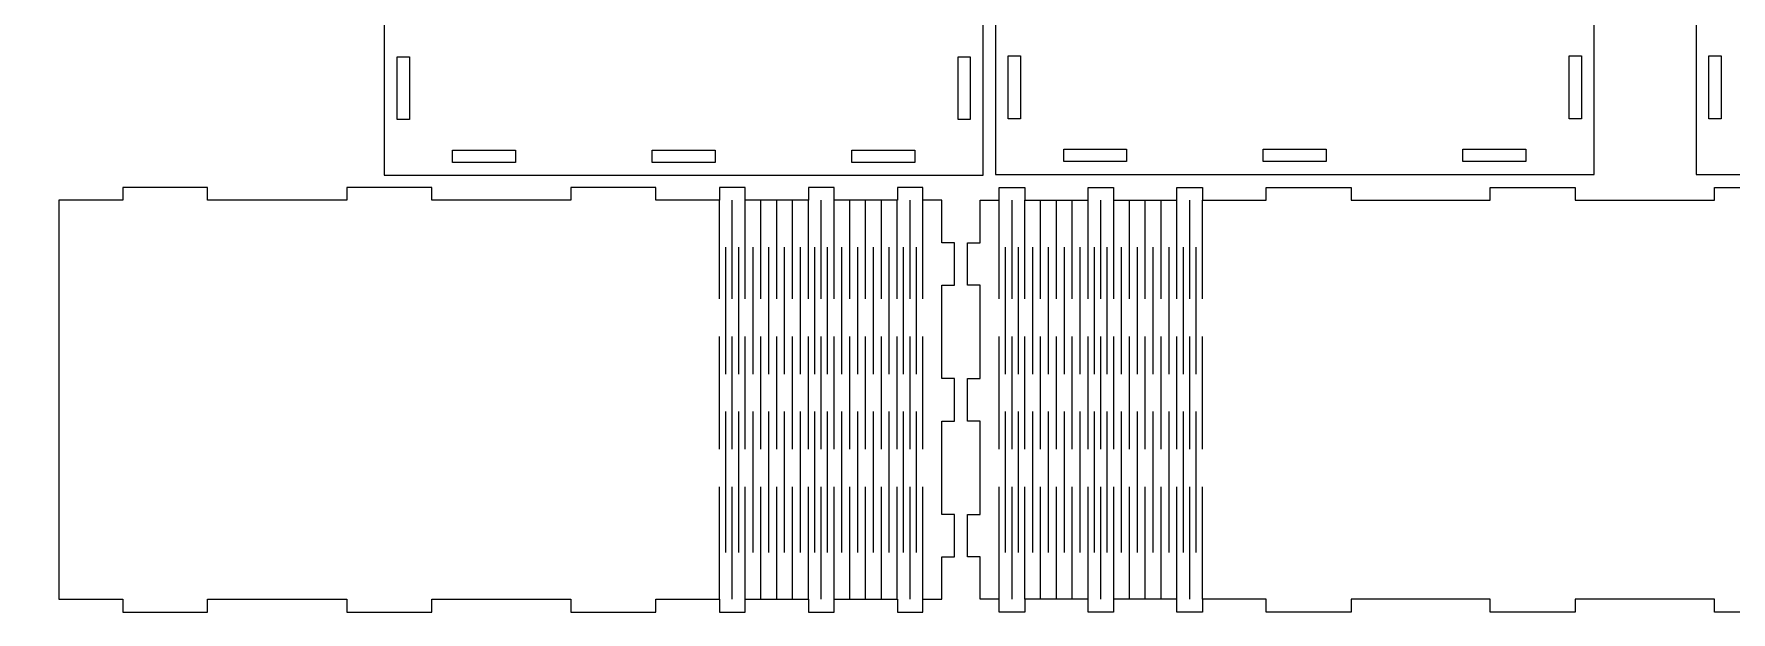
# Model space of a CAD drawing. Header units: millimetres. Extents: x -387 to 387, y -582 to 582.
# Drawn here: x -387.1 to 12.5, y -582 to -445.8 of the extents above; entities that cross this region are included whole.
import ezdxf

# ---------------------------------------------------------------- set-up
doc = ezdxf.new("R2010")
doc.units = ezdxf.units.MM
doc.header["$MEASUREMENT"] = 0
doc.layers.add('Camada 1', color=7, linetype='Continuous')

msp = doc.modelspace()

# ---------------------------------------------------------------- linework, layer by layer
at = {"layer": 'Camada 1', "color": 250, "lineweight": 20}
for points, knots in [([(-203.5942, -376.8526), (-203.5942, -376.8526), (-203.5942, -423.0734), (-203.5942, -423.0734), (-203.5942, -423.0734), (-203.5942, -427.0515), (-202.0137, -430.867), (-199.2008, -433.68), (-199.2008, -433.68), (-196.3879, -436.4929), (-192.5724, -438.0734), (-188.5943, -438.0734), (-188.5943, -438.0734), (-188.5943, -438.0734), (-163.5943, -438.0734), (-163.5943, -438.0734), (-163.5943, -438.0734), (-163.5943, -438.0734), (-163.5943, -479.0733), (-163.5943, -479.0733), (-163.5943, -479.0733), (-163.5943, -479.0733), (-304.5941, -479.0733), (-304.5941, -479.0733), (-304.5941, -479.0733), (-304.5941, -479.0733), (-304.5941, -438.0734), (-304.5941, -438.0734), (-304.5941, -438.0734), (-304.5941, -438.0734), (-279.5941, -438.0734), (-279.5941, -438.0734), (-279.5941, -438.0734), (-271.309, -438.0734), (-264.5942, -431.3586), (-264.5942, -423.0735), (-264.5942, -423.0735), (-264.5942, -423.0735), (-264.5942, -376.8526), (-264.5942, -376.8526), (-264.5942, -376.8526), (-264.5942, -376.8526), (-339.9195, -241.6343), (-339.9195, -241.6343), (-339.9195, -241.6343), (-347.334, -228.3245), (-361.3748, -220.0737), (-376.6105, -220.0737), (-376.6105, -220.0737), (-376.6105, -220.0737), (-387.094, -220.0737), (-387.094, -220.0737), (-387.094, -220.0737), (-387.094, -220.0737), (-387.094, -179.0737), (-387.094, -179.0737), (-387.094, -179.0737), (-387.094, -179.0737), (-246.0942, -179.0737), (-246.0942, -179.0737), (-246.0942, -179.0737), (-246.0942, -179.0737), (-246.0942, -220.0737), (-246.0942, -220.0737), (-246.0942, -220.0737), (-246.0942, -220.0737), (-256.5777, -220.0737), (-256.5777, -220.0737), (-256.5777, -220.0737), (-261.8956, -220.0737), (-266.8159, -222.8891), (-269.5101, -227.4741), (-269.5101, -227.4741), (-272.2038, -232.0581), (-272.269, -237.7286), (-269.6816, -242.3734), (-269.6816, -242.3734), (-269.6816, -242.3734), (-234.0942, -306.2572), (-234.0942, -306.2572), (-234.0942, -306.2572), (-234.0942, -306.2572), (-198.5067, -242.3733), (-198.5067, -242.3733), (-198.5067, -242.3733), (-195.9193, -237.7287), (-195.9846, -232.0581), (-198.6782, -227.4742), (-198.6782, -227.4742), (-201.3724, -222.8892), (-206.2927, -220.0737), (-211.6106, -220.0737), (-211.6106, -220.0737), (-211.6106, -220.0737), (-222.0942, -220.0737), (-222.0942, -220.0737), (-222.0942, -220.0737), (-222.0942, -220.0737), (-222.0942, -179.0737), (-222.0942, -179.0737), (-222.0942, -179.0737), (-222.0942, -179.0737), (-81.0944, -179.0737), (-81.0944, -179.0737), (-81.0944, -179.0737), (-81.0944, -179.0737), (-81.0944, -220.0737), (-81.0944, -220.0737), (-81.0944, -220.0737), (-81.0944, -220.0737), (-91.5779, -220.0737), (-91.5779, -220.0737), (-91.5779, -220.0737), (-106.8136, -220.0737), (-120.8544, -228.3245), (-128.2689, -241.6343), (-128.2689, -241.6343), (-128.2689, -241.6343), (-203.5942, -376.8526), (-203.5942, -376.8526)], [0, 0, 0, 0, 0.03225806, 0.03225806, 0.03225806, 0.03225806, 0.06451613, 0.06451613, 0.06451613, 0.06451613, 0.09677419, 0.09677419, 0.09677419, 0.09677419, 0.12903226, 0.12903226, 0.12903226, 0.12903226, 0.16129032, 0.16129032, 0.16129032, 0.16129032, 0.19354839, 0.19354839, 0.19354839, 0.19354839, 0.22580645, 0.22580645, 0.22580645, 0.22580645, 0.25806452, 0.25806452, 0.25806452, 0.25806452, 0.29032258, 0.29032258, 0.29032258, 0.29032258, 0.32258065, 0.32258065, 0.32258065, 0.32258065, 0.35483871, 0.35483871, 0.35483871, 0.35483871, 0.38709677, 0.38709677, 0.38709677, 0.38709677, 0.41935484, 0.41935484, 0.41935484, 0.41935484, 0.4516129, 0.4516129, 0.4516129, 0.4516129, 0.48387097, 0.48387097, 0.48387097, 0.48387097, 0.51612903, 0.51612903, 0.51612903, 0.51612903, 0.5483871, 0.5483871, 0.5483871, 0.5483871, 0.58064516, 0.58064516, 0.58064516, 0.58064516, 0.61290323, 0.61290323, 0.61290323, 0.61290323, 0.64516129, 0.64516129, 0.64516129, 0.64516129, 0.67741935, 0.67741935, 0.67741935, 0.67741935, 0.70967742, 0.70967742, 0.70967742, 0.70967742, 0.74193548, 0.74193548, 0.74193548, 0.74193548, 0.77419355, 0.77419355, 0.77419355, 0.77419355, 0.80645161, 0.80645161, 0.80645161, 0.80645161, 0.83870968, 0.83870968, 0.83870968, 0.83870968, 0.87096774, 0.87096774, 0.87096774, 0.87096774, 0.90322581, 0.90322581, 0.90322581, 0.90322581, 0.93548387, 0.93548387, 0.93548387, 0.93548387, 1, 1, 1, 1]), ([(-38.1945, -281.0944), (-38.1945, -281.0944), (-38.1945, -234.8736), (-38.1945, -234.8736), (-38.1945, -234.8736), (-38.1945, -230.8955), (-39.775, -227.08), (-42.5879, -224.267), (-42.5879, -224.267), (-45.4008, -221.4541), (-49.2163, -219.8736), (-53.1944, -219.8736), (-53.1944, -219.8736), (-53.1944, -219.8736), (-78.1944, -219.8736), (-78.1944, -219.8736), (-78.1944, -219.8736), (-78.1944, -219.8736), (-78.1944, -178.8737), (-78.1944, -178.8737), (-78.1944, -178.8737), (-78.1944, -178.8737), (62.8054, -178.8737), (62.8054, -178.8737), (62.8054, -178.8737), (62.8054, -178.8737), (62.8054, -219.8736), (62.8054, -219.8736), (62.8054, -219.8736), (62.8054, -219.8736), (37.8054, -219.8736), (37.8054, -219.8736), (37.8054, -219.8736), (29.5203, -219.8736), (22.8055, -226.5884), (22.8055, -234.8735), (22.8055, -234.8735), (22.8055, -234.8735), (22.8055, -281.0944), (22.8055, -281.0944), (22.8055, -281.0944), (22.8055, -281.0944), (98.1308, -416.3127), (98.1308, -416.3127), (98.1308, -416.3127), (105.5453, -429.6225), (119.5861, -437.8733), (134.8218, -437.8733), (134.8218, -437.8733), (134.8218, -437.8733), (145.3053, -437.8733), (145.3053, -437.8733), (145.3053, -437.8733), (145.3053, -437.8733), (145.3053, -478.8733), (145.3053, -478.8733), (145.3053, -478.8733), (145.3053, -478.8733), (4.3055, -478.8733), (4.3055, -478.8733), (4.3055, -478.8733), (4.3055, -478.8733), (4.3055, -437.8733), (4.3055, -437.8733), (4.3055, -437.8733), (4.3055, -437.8733), (14.789, -437.8733), (14.789, -437.8733), (14.789, -437.8733), (20.1069, -437.8733), (25.0272, -435.0579), (27.7214, -430.4729), (27.7214, -430.4729), (30.4151, -425.8889), (30.4803, -420.2184), (27.8929, -415.5736), (27.8929, -415.5736), (27.8929, -415.5736), (-7.6945, -351.6898), (-7.6945, -351.6898), (-7.6945, -351.6898), (-7.6945, -351.6898), (-43.282, -415.5737), (-43.282, -415.5737), (-43.282, -415.5737), (-45.8694, -420.2183), (-45.8041, -425.8889), (-43.1105, -430.4728), (-43.1105, -430.4728), (-40.4163, -435.0578), (-35.496, -437.8733), (-30.1781, -437.8733), (-30.1781, -437.8733), (-30.1781, -437.8733), (-19.6945, -437.8733), (-19.6945, -437.8733), (-19.6945, -437.8733), (-19.6945, -437.8733), (-19.6945, -478.8733), (-19.6945, -478.8733), (-19.6945, -478.8733), (-19.6945, -478.8733), (-160.6943, -478.8733), (-160.6943, -478.8733), (-160.6943, -478.8733), (-160.6943, -478.8733), (-160.6943, -437.8733), (-160.6943, -437.8733), (-160.6943, -437.8733), (-160.6943, -437.8733), (-150.2108, -437.8733), (-150.2108, -437.8733), (-150.2108, -437.8733), (-134.9751, -437.8733), (-120.9343, -429.6225), (-113.5198, -416.3127), (-113.5198, -416.3127), (-113.5198, -416.3127), (-38.1945, -281.0944), (-38.1945, -281.0944)], [0, 0, 0, 0, 0.03225806, 0.03225806, 0.03225806, 0.03225806, 0.06451613, 0.06451613, 0.06451613, 0.06451613, 0.09677419, 0.09677419, 0.09677419, 0.09677419, 0.12903226, 0.12903226, 0.12903226, 0.12903226, 0.16129032, 0.16129032, 0.16129032, 0.16129032, 0.19354839, 0.19354839, 0.19354839, 0.19354839, 0.22580645, 0.22580645, 0.22580645, 0.22580645, 0.25806452, 0.25806452, 0.25806452, 0.25806452, 0.29032258, 0.29032258, 0.29032258, 0.29032258, 0.32258065, 0.32258065, 0.32258065, 0.32258065, 0.35483871, 0.35483871, 0.35483871, 0.35483871, 0.38709677, 0.38709677, 0.38709677, 0.38709677, 0.41935484, 0.41935484, 0.41935484, 0.41935484, 0.4516129, 0.4516129, 0.4516129, 0.4516129, 0.48387097, 0.48387097, 0.48387097, 0.48387097, 0.51612903, 0.51612903, 0.51612903, 0.51612903, 0.5483871, 0.5483871, 0.5483871, 0.5483871, 0.58064516, 0.58064516, 0.58064516, 0.58064516, 0.61290323, 0.61290323, 0.61290323, 0.61290323, 0.64516129, 0.64516129, 0.64516129, 0.64516129, 0.67741935, 0.67741935, 0.67741935, 0.67741935, 0.70967742, 0.70967742, 0.70967742, 0.70967742, 0.74193548, 0.74193548, 0.74193548, 0.74193548, 0.77419355, 0.77419355, 0.77419355, 0.77419355, 0.80645161, 0.80645161, 0.80645161, 0.80645161, 0.83870968, 0.83870968, 0.83870968, 0.83870968, 0.87096774, 0.87096774, 0.87096774, 0.87096774, 0.90322581, 0.90322581, 0.90322581, 0.90322581, 0.93548387, 0.93548387, 0.93548387, 0.93548387, 1, 1, 1, 1]), ([(-301.5941, -465.9733), (-301.5941, -465.9733), (-298.6941, -465.9733), (-298.6941, -465.9733), (-298.6941, -465.9733), (-298.6941, -465.9733), (-298.6941, -451.1733), (-298.6941, -451.1733), (-298.6941, -451.1733), (-298.6941, -451.1733), (-301.5941, -451.1733), (-301.5941, -451.1733), (-301.5941, -451.1733), (-301.5941, -451.1733), (-301.5941, -465.9733), (-301.5941, -465.9733)], [0, 0, 0, 0, 0.2, 0.2, 0.2, 0.2, 0.4, 0.4, 0.4, 0.4, 0.6, 0.6, 0.6, 0.6, 1, 1, 1, 1]), ([(-166.5943, -451.1733), (-166.5943, -451.1733), (-169.4943, -451.1733), (-169.4943, -451.1733), (-169.4943, -451.1733), (-169.4943, -451.1733), (-169.4943, -465.9733), (-169.4943, -465.9733), (-169.4943, -465.9733), (-169.4943, -465.9733), (-166.5943, -465.9733), (-166.5943, -465.9733), (-166.5943, -465.9733), (-166.5943, -465.9733), (-166.5943, -451.1733), (-166.5943, -451.1733)], [0, 0, 0, 0, 0.2, 0.2, 0.2, 0.2, 0.4, 0.4, 0.4, 0.4, 0.6, 0.6, 0.6, 0.6, 1, 1, 1, 1]), ([(-157.6943, -465.7733), (-157.6943, -465.7733), (-154.7943, -465.7733), (-154.7943, -465.7733), (-154.7943, -465.7733), (-154.7943, -465.7733), (-154.7943, -450.9733), (-154.7943, -450.9733), (-154.7943, -450.9733), (-154.7943, -450.9733), (-157.6943, -450.9733), (-157.6943, -450.9733), (-157.6943, -450.9733), (-157.6943, -450.9733), (-157.6943, -465.7733), (-157.6943, -465.7733)], [0, 0, 0, 0, 0.2, 0.2, 0.2, 0.2, 0.4, 0.4, 0.4, 0.4, 0.6, 0.6, 0.6, 0.6, 1, 1, 1, 1]), ([(-22.6945, -450.9733), (-22.6945, -450.9733), (-25.5945, -450.9733), (-25.5945, -450.9733), (-25.5945, -450.9733), (-25.5945, -450.9733), (-25.5945, -465.7733), (-25.5945, -465.7733), (-25.5945, -465.7733), (-25.5945, -465.7733), (-22.6945, -465.7733), (-22.6945, -465.7733), (-22.6945, -465.7733), (-22.6945, -465.7733), (-22.6945, -450.9733), (-22.6945, -450.9733)], [0, 0, 0, 0, 0.2, 0.2, 0.2, 0.2, 0.4, 0.4, 0.4, 0.4, 0.6, 0.6, 0.6, 0.6, 1, 1, 1, 1]), ([(7.3055, -465.7733), (7.3055, -465.7733), (10.2055, -465.7733), (10.2055, -465.7733), (10.2055, -465.7733), (10.2055, -465.7733), (10.2055, -450.9733), (10.2055, -450.9733), (10.2055, -450.9733), (10.2055, -450.9733), (7.3055, -450.9733), (7.3055, -450.9733), (7.3055, -450.9733), (7.3055, -450.9733), (7.3055, -465.7733), (7.3055, -465.7733)], [0, 0, 0, 0, 0.2, 0.2, 0.2, 0.2, 0.4, 0.4, 0.4, 0.4, 0.6, 0.6, 0.6, 0.6, 1, 1, 1, 1]), ([(-273.6941, -476.0733), (-273.6941, -476.0733), (-273.6941, -473.1733), (-273.6941, -473.1733), (-273.6941, -473.1733), (-273.6941, -473.1733), (-288.4941, -473.1733), (-288.4941, -473.1733), (-288.4941, -473.1733), (-288.4941, -473.1733), (-288.4941, -476.0733), (-288.4941, -476.0733), (-288.4941, -476.0733), (-288.4941, -476.0733), (-273.6941, -476.0733), (-273.6941, -476.0733)], [0, 0, 0, 0, 0.2, 0.2, 0.2, 0.2, 0.4, 0.4, 0.4, 0.4, 0.6, 0.6, 0.6, 0.6, 1, 1, 1, 1]), ([(-226.6942, -476.0733), (-226.6942, -476.0733), (-226.6942, -473.1733), (-226.6942, -473.1733), (-226.6942, -473.1733), (-226.6942, -473.1733), (-241.4942, -473.1733), (-241.4942, -473.1733), (-241.4942, -473.1733), (-241.4942, -473.1733), (-241.4942, -476.0733), (-241.4942, -476.0733), (-241.4942, -476.0733), (-241.4942, -476.0733), (-226.6942, -476.0733), (-226.6942, -476.0733)], [0, 0, 0, 0, 0.2, 0.2, 0.2, 0.2, 0.4, 0.4, 0.4, 0.4, 0.6, 0.6, 0.6, 0.6, 1, 1, 1, 1]), ([(-179.6943, -476.0733), (-179.6943, -476.0733), (-179.6943, -473.1733), (-179.6943, -473.1733), (-179.6943, -473.1733), (-179.6943, -473.1733), (-194.4942, -473.1733), (-194.4942, -473.1733), (-194.4942, -473.1733), (-194.4942, -473.1733), (-194.4942, -476.0733), (-194.4942, -476.0733), (-194.4942, -476.0733), (-194.4942, -476.0733), (-179.6943, -476.0733), (-179.6943, -476.0733)], [0, 0, 0, 0, 0.2, 0.2, 0.2, 0.2, 0.4, 0.4, 0.4, 0.4, 0.6, 0.6, 0.6, 0.6, 1, 1, 1, 1]), ([(-129.7943, -475.8733), (-129.7943, -475.8733), (-129.7943, -472.9733), (-129.7943, -472.9733), (-129.7943, -472.9733), (-129.7943, -472.9733), (-144.5943, -472.9733), (-144.5943, -472.9733), (-144.5943, -472.9733), (-144.5943, -472.9733), (-144.5943, -475.8733), (-144.5943, -475.8733), (-144.5943, -475.8733), (-144.5943, -475.8733), (-129.7943, -475.8733), (-129.7943, -475.8733)], [0, 0, 0, 0, 0.2, 0.2, 0.2, 0.2, 0.4, 0.4, 0.4, 0.4, 0.6, 0.6, 0.6, 0.6, 1, 1, 1, 1]), ([(-82.7944, -475.8733), (-82.7944, -475.8733), (-82.7944, -472.9733), (-82.7944, -472.9733), (-82.7944, -472.9733), (-82.7944, -472.9733), (-97.5944, -472.9733), (-97.5944, -472.9733), (-97.5944, -472.9733), (-97.5944, -472.9733), (-97.5944, -475.8733), (-97.5944, -475.8733), (-97.5944, -475.8733), (-97.5944, -475.8733), (-82.7944, -475.8733), (-82.7944, -475.8733)], [0, 0, 0, 0, 0.2, 0.2, 0.2, 0.2, 0.4, 0.4, 0.4, 0.4, 0.6, 0.6, 0.6, 0.6, 1, 1, 1, 1]), ([(-35.7945, -475.8733), (-35.7945, -475.8733), (-35.7945, -472.9733), (-35.7945, -472.9733), (-35.7945, -472.9733), (-35.7945, -472.9733), (-50.5944, -472.9733), (-50.5944, -472.9733), (-50.5944, -472.9733), (-50.5944, -472.9733), (-50.5944, -475.8733), (-50.5944, -475.8733), (-50.5944, -475.8733), (-50.5944, -475.8733), (-35.7945, -475.8733), (-35.7945, -475.8733)], [0, 0, 0, 0, 0.2, 0.2, 0.2, 0.2, 0.4, 0.4, 0.4, 0.4, 0.6, 0.6, 0.6, 0.6, 1, 1, 1, 1]), ([(-260.6316, -481.9733), (-260.6316, -481.9733), (-240.6317, -481.9733), (-240.6317, -481.9733), (-240.6317, -481.9733), (-240.6317, -481.9733), (-240.6317, -484.9733), (-240.6317, -484.9733), (-240.6317, -484.9733), (-240.6317, -484.9733), (-225.6318, -484.9733), (-225.6318, -484.9733), (-225.6318, -484.9733), (-225.6318, -484.9733), (-225.6318, -481.9733), (-225.6318, -481.9733), (-225.6318, -481.9733), (-225.6318, -481.9733), (-219.6207, -481.9733), (-219.6207, -481.9733), (-219.6207, -481.9733), (-219.6207, -481.9733), (-219.6207, -484.9733), (-219.6207, -484.9733), (-219.6207, -484.9733), (-219.6207, -484.9733), (-204.7036, -484.9733), (-204.7036, -484.9733), (-204.7036, -484.9733), (-204.7036, -484.9733), (-204.7036, -481.9733), (-204.7036, -481.9733), (-204.7036, -481.9733), (-204.7036, -481.9733), (-198.6925, -481.9733), (-198.6925, -481.9733), (-198.6925, -481.9733), (-198.6925, -481.9733), (-198.6925, -484.9733), (-198.6925, -484.9733), (-198.6925, -484.9733), (-198.6925, -484.9733), (-183.7753, -484.9733), (-183.7753, -484.9733), (-183.7753, -484.9733), (-183.7753, -484.9733), (-183.7753, -481.9733), (-183.7753, -481.9733), (-183.7753, -481.9733), (-183.7753, -481.9733), (-177.7643, -481.9733), (-177.7643, -481.9733), (-177.7643, -481.9733), (-177.7643, -481.9733), (-177.7643, -484.9733), (-177.7643, -484.9733), (-177.7643, -484.9733), (-177.7643, -484.9733), (-173.2808, -484.9733), (-173.2808, -484.9733), (-173.2808, -484.9733), (-173.2808, -484.9733), (-173.2808, -494.9732), (-173.2808, -494.9732), (-173.2808, -494.9732), (-173.2808, -494.9732), (-170.2808, -494.9732), (-170.2808, -494.9732), (-170.2808, -494.9732), (-170.2808, -494.9732), (-170.2808, -504.9732), (-170.2808, -504.9732), (-170.2808, -504.9732), (-170.2808, -504.9732), (-173.2808, -504.9732), (-173.2808, -504.9732), (-173.2808, -504.9732), (-173.2808, -504.9732), (-173.2808, -526.9731), (-173.2808, -526.9731), (-173.2808, -526.9731), (-173.2808, -526.9731), (-170.2808, -526.9731), (-170.2808, -526.9731), (-170.2808, -526.9731), (-170.2808, -526.9731), (-170.2808, -536.9731), (-170.2808, -536.9731), (-170.2808, -536.9731), (-170.2808, -536.9731), (-173.2808, -536.9731), (-173.2808, -536.9731), (-173.2808, -536.9731), (-173.2808, -536.9731), (-173.2808, -558.973), (-173.2808, -558.973), (-173.2808, -558.973), (-173.2808, -558.973), (-170.2808, -558.973), (-170.2808, -558.973), (-170.2808, -558.973), (-170.2808, -558.973), (-170.2808, -568.973), (-170.2808, -568.973), (-170.2808, -568.973), (-170.2808, -568.973), (-173.2808, -568.973), (-173.2808, -568.973), (-173.2808, -568.973), (-173.2808, -568.973), (-173.2808, -578.9729), (-173.2808, -578.9729), (-173.2808, -578.9729), (-173.2808, -578.9729), (-177.7643, -578.9729), (-177.7643, -578.9729), (-177.7643, -578.9729), (-177.7643, -578.9729), (-177.7643, -581.9729), (-177.7643, -581.9729), (-177.7643, -581.9729), (-177.7643, -581.9729), (-183.7753, -581.9729), (-183.7753, -581.9729), (-183.7753, -581.9729), (-183.7753, -581.9729), (-183.7753, -578.9729), (-183.7753, -578.9729), (-183.7753, -578.9729), (-183.7753, -578.9729), (-198.6925, -578.9729), (-198.6925, -578.9729), (-198.6925, -578.9729), (-198.6925, -578.9729), (-198.6925, -581.9729), (-198.6925, -581.9729), (-198.6925, -581.9729), (-198.6925, -581.9729), (-204.7036, -581.9729), (-204.7036, -581.9729), (-204.7036, -581.9729), (-204.7036, -581.9729), (-204.7036, -578.9729), (-204.7036, -578.9729), (-204.7036, -578.9729), (-204.7036, -578.9729), (-219.6207, -578.9729), (-219.6207, -578.9729), (-219.6207, -578.9729), (-219.6207, -578.9729), (-219.6207, -581.9729), (-219.6207, -581.9729), (-219.6207, -581.9729), (-219.6207, -581.9729), (-225.6318, -581.9729), (-225.6318, -581.9729), (-225.6318, -581.9729), (-225.6318, -581.9729), (-225.6318, -578.9729), (-225.6318, -578.9729), (-225.6318, -578.9729), (-225.6318, -578.9729), (-240.6317, -578.9729), (-240.6317, -578.9729), (-240.6317, -578.9729), (-240.6317, -578.9729), (-240.6317, -581.9729), (-240.6317, -581.9729), (-240.6317, -581.9729), (-240.6317, -581.9729), (-260.6316, -581.9729), (-260.6316, -581.9729), (-260.6316, -581.9729), (-260.6316, -581.9729), (-260.6316, -578.9729), (-260.6316, -578.9729), (-260.6316, -578.9729), (-260.6316, -578.9729), (-293.4129, -578.9729), (-293.4129, -578.9729), (-293.4129, -578.9729), (-293.4129, -578.9729), (-293.4129, -581.9729), (-293.4129, -581.9729), (-293.4129, -581.9729), (-293.4129, -581.9729), (-313.4128, -581.9729), (-313.4128, -581.9729), (-313.4128, -581.9729), (-313.4128, -581.9729), (-313.4128, -578.9729), (-313.4128, -578.9729), (-313.4128, -578.9729), (-313.4128, -578.9729), (-346.1941, -578.9729), (-346.1941, -578.9729), (-346.1941, -578.9729), (-346.1941, -578.9729), (-346.1941, -581.9729), (-346.1941, -581.9729), (-346.1941, -581.9729), (-346.1941, -581.9729), (-366.194, -581.9729), (-366.194, -581.9729), (-366.194, -581.9729), (-366.194, -581.9729), (-366.194, -578.9729), (-366.194, -578.9729), (-366.194, -578.9729), (-366.194, -578.9729), (-381.194, -578.9729), (-381.194, -578.9729), (-381.194, -578.9729), (-381.194, -578.9729), (-381.194, -484.9733), (-381.194, -484.9733), (-381.194, -484.9733), (-381.194, -484.9733), (-366.194, -484.9733), (-366.194, -484.9733), (-366.194, -484.9733), (-366.194, -484.9733), (-366.194, -481.9733), (-366.194, -481.9733), (-366.194, -481.9733), (-366.194, -481.9733), (-346.1941, -481.9733), (-346.1941, -481.9733), (-346.1941, -481.9733), (-346.1941, -481.9733), (-346.1941, -484.9733), (-346.1941, -484.9733), (-346.1941, -484.9733), (-346.1941, -484.9733), (-313.4128, -484.9733), (-313.4128, -484.9733), (-313.4128, -484.9733), (-313.4128, -484.9733), (-313.4128, -481.9733), (-313.4128, -481.9733), (-313.4128, -481.9733), (-313.4128, -481.9733), (-293.4129, -481.9733), (-293.4129, -481.9733), (-293.4129, -481.9733), (-293.4129, -481.9733), (-293.4129, -484.9733), (-293.4129, -484.9733), (-293.4129, -484.9733), (-293.4129, -484.9733), (-260.6316, -484.9733), (-260.6316, -484.9733), (-260.6316, -484.9733), (-260.6316, -484.9733), (-260.6316, -481.9733), (-260.6316, -481.9733)], [0, 0, 0, 0, 0.01538462, 0.01538462, 0.01538462, 0.01538462, 0.03076923, 0.03076923, 0.03076923, 0.03076923, 0.04615385, 0.04615385, 0.04615385, 0.04615385, 0.06153846, 0.06153846, 0.06153846, 0.06153846, 0.07692308, 0.07692308, 0.07692308, 0.07692308, 0.09230769, 0.09230769, 0.09230769, 0.09230769, 0.10769231, 0.10769231, 0.10769231, 0.10769231, 0.12307692, 0.12307692, 0.12307692, 0.12307692, 0.13846154, 0.13846154, 0.13846154, 0.13846154, 0.15384615, 0.15384615, 0.15384615, 0.15384615, 0.16923077, 0.16923077, 0.16923077, 0.16923077, 0.18461538, 0.18461538, 0.18461538, 0.18461538, 0.2, 0.2, 0.2, 0.2, 0.21538462, 0.21538462, 0.21538462, 0.21538462, 0.23076923, 0.23076923, 0.23076923, 0.23076923, 0.24615385, 0.24615385, 0.24615385, 0.24615385, 0.26153846, 0.26153846, 0.26153846, 0.26153846, 0.27692308, 0.27692308, 0.27692308, 0.27692308, 0.29230769, 0.29230769, 0.29230769, 0.29230769, 0.30769231, 0.30769231, 0.30769231, 0.30769231, 0.32307692, 0.32307692, 0.32307692, 0.32307692, 0.33846154, 0.33846154, 0.33846154, 0.33846154, 0.35384615, 0.35384615, 0.35384615, 0.35384615, 0.36923077, 0.36923077, 0.36923077, 0.36923077, 0.38461538, 0.38461538, 0.38461538, 0.38461538, 0.4, 0.4, 0.4, 0.4, 0.41538462, 0.41538462, 0.41538462, 0.41538462, 0.43076923, 0.43076923, 0.43076923, 0.43076923, 0.44615385, 0.44615385, 0.44615385, 0.44615385, 0.46153846, 0.46153846, 0.46153846, 0.46153846, 0.47692308, 0.47692308, 0.47692308, 0.47692308, 0.49230769, 0.49230769, 0.49230769, 0.49230769, 0.50769231, 0.50769231, 0.50769231, 0.50769231, 0.52307692, 0.52307692, 0.52307692, 0.52307692, 0.53846154, 0.53846154, 0.53846154, 0.53846154, 0.55384615, 0.55384615, 0.55384615, 0.55384615, 0.56923077, 0.56923077, 0.56923077, 0.56923077, 0.58461538, 0.58461538, 0.58461538, 0.58461538, 0.6, 0.6, 0.6, 0.6, 0.61538462, 0.61538462, 0.61538462, 0.61538462, 0.63076923, 0.63076923, 0.63076923, 0.63076923, 0.64615385, 0.64615385, 0.64615385, 0.64615385, 0.66153846, 0.66153846, 0.66153846, 0.66153846, 0.67692308, 0.67692308, 0.67692308, 0.67692308, 0.69230769, 0.69230769, 0.69230769, 0.69230769, 0.70769231, 0.70769231, 0.70769231, 0.70769231, 0.72307692, 0.72307692, 0.72307692, 0.72307692, 0.73846154, 0.73846154, 0.73846154, 0.73846154, 0.75384615, 0.75384615, 0.75384615, 0.75384615, 0.76923077, 0.76923077, 0.76923077, 0.76923077, 0.78461538, 0.78461538, 0.78461538, 0.78461538, 0.8, 0.8, 0.8, 0.8, 0.81538462, 0.81538462, 0.81538462, 0.81538462, 0.83076923, 0.83076923, 0.83076923, 0.83076923, 0.84615385, 0.84615385, 0.84615385, 0.84615385, 0.86153846, 0.86153846, 0.86153846, 0.86153846, 0.87692308, 0.87692308, 0.87692308, 0.87692308, 0.89230769, 0.89230769, 0.89230769, 0.89230769, 0.90769231, 0.90769231, 0.90769231, 0.90769231, 0.92307692, 0.92307692, 0.92307692, 0.92307692, 0.93846154, 0.93846154, 0.93846154, 0.93846154, 0.95384615, 0.95384615, 0.95384615, 0.95384615, 0.96923077, 0.96923077, 0.96923077, 0.96923077, 1, 1, 1, 1]), ([(-76.93, -481.9733), (-76.93, -481.9733), (-96.9299, -481.9733), (-96.9299, -481.9733), (-96.9299, -481.9733), (-96.9299, -481.9733), (-96.9299, -484.9733), (-96.9299, -484.9733), (-96.9299, -484.9733), (-96.9299, -484.9733), (-111.9298, -484.9733), (-111.9298, -484.9733), (-111.9298, -484.9733), (-111.9298, -484.9733), (-111.9298, -481.9733), (-111.9298, -481.9733), (-111.9298, -481.9733), (-111.9298, -481.9733), (-117.9409, -481.9733), (-117.9409, -481.9733), (-117.9409, -481.9733), (-117.9409, -481.9733), (-117.9409, -484.9733), (-117.9409, -484.9733), (-117.9409, -484.9733), (-117.9409, -484.9733), (-132.858, -484.9733), (-132.858, -484.9733), (-132.858, -484.9733), (-132.858, -484.9733), (-132.858, -481.9733), (-132.858, -481.9733), (-132.858, -481.9733), (-132.858, -481.9733), (-138.8691, -481.9733), (-138.8691, -481.9733), (-138.8691, -481.9733), (-138.8691, -481.9733), (-138.8691, -484.9733), (-138.8691, -484.9733), (-138.8691, -484.9733), (-138.8691, -484.9733), (-153.7863, -484.9733), (-153.7863, -484.9733), (-153.7863, -484.9733), (-153.7863, -484.9733), (-153.7863, -481.9733), (-153.7863, -481.9733), (-153.7863, -481.9733), (-153.7863, -481.9733), (-159.7973, -481.9733), (-159.7973, -481.9733), (-159.7973, -481.9733), (-159.7973, -481.9733), (-159.7973, -484.9733), (-159.7973, -484.9733), (-159.7973, -484.9733), (-159.7973, -484.9733), (-164.2808, -484.9733), (-164.2808, -484.9733), (-164.2808, -484.9733), (-164.2808, -484.9733), (-164.2808, -494.9732), (-164.2808, -494.9732), (-164.2808, -494.9732), (-164.2808, -494.9732), (-167.2808, -494.9732), (-167.2808, -494.9732), (-167.2808, -494.9732), (-167.2808, -494.9732), (-167.2808, -504.9732), (-167.2808, -504.9732), (-167.2808, -504.9732), (-167.2808, -504.9732), (-164.2808, -504.9732), (-164.2808, -504.9732), (-164.2808, -504.9732), (-164.2808, -504.9732), (-164.2808, -526.9731), (-164.2808, -526.9731), (-164.2808, -526.9731), (-164.2808, -526.9731), (-167.2808, -526.9731), (-167.2808, -526.9731), (-167.2808, -526.9731), (-167.2808, -526.9731), (-167.2808, -536.9731), (-167.2808, -536.9731), (-167.2808, -536.9731), (-167.2808, -536.9731), (-164.2808, -536.9731), (-164.2808, -536.9731), (-164.2808, -536.9731), (-164.2808, -536.9731), (-164.2808, -558.973), (-164.2808, -558.973), (-164.2808, -558.973), (-164.2808, -558.973), (-167.2808, -558.973), (-167.2808, -558.973), (-167.2808, -558.973), (-167.2808, -558.973), (-167.2808, -568.973), (-167.2808, -568.973), (-167.2808, -568.973), (-167.2808, -568.973), (-164.2808, -568.973), (-164.2808, -568.973), (-164.2808, -568.973), (-164.2808, -568.973), (-164.2808, -578.9729), (-164.2808, -578.9729), (-164.2808, -578.9729), (-164.2808, -578.9729), (-159.7973, -578.9729), (-159.7973, -578.9729), (-159.7973, -578.9729), (-159.7973, -578.9729), (-159.7973, -581.9729), (-159.7973, -581.9729), (-159.7973, -581.9729), (-159.7973, -581.9729), (-153.7863, -581.9729), (-153.7863, -581.9729), (-153.7863, -581.9729), (-153.7863, -581.9729), (-153.7863, -578.9729), (-153.7863, -578.9729), (-153.7863, -578.9729), (-153.7863, -578.9729), (-138.8691, -578.9729), (-138.8691, -578.9729), (-138.8691, -578.9729), (-138.8691, -578.9729), (-138.8691, -581.9729), (-138.8691, -581.9729), (-138.8691, -581.9729), (-138.8691, -581.9729), (-132.858, -581.9729), (-132.858, -581.9729), (-132.858, -581.9729), (-132.858, -581.9729), (-132.858, -578.9729), (-132.858, -578.9729), (-132.858, -578.9729), (-132.858, -578.9729), (-117.9409, -578.9729), (-117.9409, -578.9729), (-117.9409, -578.9729), (-117.9409, -578.9729), (-117.9409, -581.9729), (-117.9409, -581.9729), (-117.9409, -581.9729), (-117.9409, -581.9729), (-111.9298, -581.9729), (-111.9298, -581.9729), (-111.9298, -581.9729), (-111.9298, -581.9729), (-111.9298, -578.9729), (-111.9298, -578.9729), (-111.9298, -578.9729), (-111.9298, -578.9729), (-96.9299, -578.9729), (-96.9299, -578.9729), (-96.9299, -578.9729), (-96.9299, -578.9729), (-96.9299, -581.9729), (-96.9299, -581.9729), (-96.9299, -581.9729), (-96.9299, -581.9729), (-76.93, -581.9729), (-76.93, -581.9729), (-76.93, -581.9729), (-76.93, -581.9729), (-76.93, -578.9729), (-76.93, -578.9729), (-76.93, -578.9729), (-76.93, -578.9729), (-44.1487, -578.9729), (-44.1487, -578.9729), (-44.1487, -578.9729), (-44.1487, -578.9729), (-44.1487, -581.9729), (-44.1487, -581.9729), (-44.1487, -581.9729), (-44.1487, -581.9729), (-24.1488, -581.9729), (-24.1488, -581.9729), (-24.1488, -581.9729), (-24.1488, -581.9729), (-24.1488, -578.9729), (-24.1488, -578.9729), (-24.1488, -578.9729), (-24.1488, -578.9729), (8.6325, -578.9729), (8.6325, -578.9729), (8.6325, -578.9729), (8.6325, -578.9729), (8.6325, -581.9729), (8.6325, -581.9729), (8.6325, -581.9729), (8.6325, -581.9729), (28.6324, -581.9729), (28.6324, -581.9729), (28.6324, -581.9729), (28.6324, -581.9729), (28.6324, -578.9729), (28.6324, -578.9729), (28.6324, -578.9729), (28.6324, -578.9729), (43.6324, -578.9729), (43.6324, -578.9729), (43.6324, -578.9729), (43.6324, -578.9729), (43.6324, -484.9733), (43.6324, -484.9733), (43.6324, -484.9733), (43.6324, -484.9733), (28.6324, -484.9733), (28.6324, -484.9733), (28.6324, -484.9733), (28.6324, -484.9733), (28.6324, -481.9733), (28.6324, -481.9733), (28.6324, -481.9733), (28.6324, -481.9733), (8.6325, -481.9733), (8.6325, -481.9733), (8.6325, -481.9733), (8.6325, -481.9733), (8.6325, -484.9733), (8.6325, -484.9733), (8.6325, -484.9733), (8.6325, -484.9733), (-24.1488, -484.9733), (-24.1488, -484.9733), (-24.1488, -484.9733), (-24.1488, -484.9733), (-24.1488, -481.9733), (-24.1488, -481.9733), (-24.1488, -481.9733), (-24.1488, -481.9733), (-44.1487, -481.9733), (-44.1487, -481.9733), (-44.1487, -481.9733), (-44.1487, -481.9733), (-44.1487, -484.9733), (-44.1487, -484.9733), (-44.1487, -484.9733), (-44.1487, -484.9733), (-76.93, -484.9733), (-76.93, -484.9733), (-76.93, -484.9733), (-76.93, -484.9733), (-76.93, -481.9733), (-76.93, -481.9733)], [0, 0, 0, 0, 0.01538462, 0.01538462, 0.01538462, 0.01538462, 0.03076923, 0.03076923, 0.03076923, 0.03076923, 0.04615385, 0.04615385, 0.04615385, 0.04615385, 0.06153846, 0.06153846, 0.06153846, 0.06153846, 0.07692308, 0.07692308, 0.07692308, 0.07692308, 0.09230769, 0.09230769, 0.09230769, 0.09230769, 0.10769231, 0.10769231, 0.10769231, 0.10769231, 0.12307692, 0.12307692, 0.12307692, 0.12307692, 0.13846154, 0.13846154, 0.13846154, 0.13846154, 0.15384615, 0.15384615, 0.15384615, 0.15384615, 0.16923077, 0.16923077, 0.16923077, 0.16923077, 0.18461538, 0.18461538, 0.18461538, 0.18461538, 0.2, 0.2, 0.2, 0.2, 0.21538462, 0.21538462, 0.21538462, 0.21538462, 0.23076923, 0.23076923, 0.23076923, 0.23076923, 0.24615385, 0.24615385, 0.24615385, 0.24615385, 0.26153846, 0.26153846, 0.26153846, 0.26153846, 0.27692308, 0.27692308, 0.27692308, 0.27692308, 0.29230769, 0.29230769, 0.29230769, 0.29230769, 0.30769231, 0.30769231, 0.30769231, 0.30769231, 0.32307692, 0.32307692, 0.32307692, 0.32307692, 0.33846154, 0.33846154, 0.33846154, 0.33846154, 0.35384615, 0.35384615, 0.35384615, 0.35384615, 0.36923077, 0.36923077, 0.36923077, 0.36923077, 0.38461538, 0.38461538, 0.38461538, 0.38461538, 0.4, 0.4, 0.4, 0.4, 0.41538462, 0.41538462, 0.41538462, 0.41538462, 0.43076923, 0.43076923, 0.43076923, 0.43076923, 0.44615385, 0.44615385, 0.44615385, 0.44615385, 0.46153846, 0.46153846, 0.46153846, 0.46153846, 0.47692308, 0.47692308, 0.47692308, 0.47692308, 0.49230769, 0.49230769, 0.49230769, 0.49230769, 0.50769231, 0.50769231, 0.50769231, 0.50769231, 0.52307692, 0.52307692, 0.52307692, 0.52307692, 0.53846154, 0.53846154, 0.53846154, 0.53846154, 0.55384615, 0.55384615, 0.55384615, 0.55384615, 0.56923077, 0.56923077, 0.56923077, 0.56923077, 0.58461538, 0.58461538, 0.58461538, 0.58461538, 0.6, 0.6, 0.6, 0.6, 0.61538462, 0.61538462, 0.61538462, 0.61538462, 0.63076923, 0.63076923, 0.63076923, 0.63076923, 0.64615385, 0.64615385, 0.64615385, 0.64615385, 0.66153846, 0.66153846, 0.66153846, 0.66153846, 0.67692308, 0.67692308, 0.67692308, 0.67692308, 0.69230769, 0.69230769, 0.69230769, 0.69230769, 0.70769231, 0.70769231, 0.70769231, 0.70769231, 0.72307692, 0.72307692, 0.72307692, 0.72307692, 0.73846154, 0.73846154, 0.73846154, 0.73846154, 0.75384615, 0.75384615, 0.75384615, 0.75384615, 0.76923077, 0.76923077, 0.76923077, 0.76923077, 0.78461538, 0.78461538, 0.78461538, 0.78461538, 0.8, 0.8, 0.8, 0.8, 0.81538462, 0.81538462, 0.81538462, 0.81538462, 0.83076923, 0.83076923, 0.83076923, 0.83076923, 0.84615385, 0.84615385, 0.84615385, 0.84615385, 0.86153846, 0.86153846, 0.86153846, 0.86153846, 0.87692308, 0.87692308, 0.87692308, 0.87692308, 0.89230769, 0.89230769, 0.89230769, 0.89230769, 0.90769231, 0.90769231, 0.90769231, 0.90769231, 0.92307692, 0.92307692, 0.92307692, 0.92307692, 0.93846154, 0.93846154, 0.93846154, 0.93846154, 0.95384615, 0.95384615, 0.95384615, 0.95384615, 0.96923077, 0.96923077, 0.96923077, 0.96923077, 1, 1, 1, 1])]:
    msp.add_open_spline(points, degree=3, knots=knots, dxfattribs=at)
for points in [[(-225.6649, -508.2247), (-225.6649, -508.2247), (-225.6649, -484.9733), (-225.6649, -484.9733)], [(-222.6424, -508.2247), (-222.6424, -508.2247), (-222.6424, -484.9733), (-222.6424, -484.9733)], [(-219.6202, -508.2247), (-219.6202, -508.2247), (-219.6202, -484.9733), (-219.6202, -484.9733)], [(-215.8993, -508.2247), (-215.8993, -508.2247), (-215.8993, -484.9733), (-215.8993, -484.9733)], [(-212.1787, -508.2247), (-212.1787, -508.2247), (-212.1787, -484.9733), (-212.1787, -484.9733)], [(-208.4576, -508.2247), (-208.4576, -508.2247), (-208.4576, -484.9733), (-208.4576, -484.9733)], [(-204.737, -508.2247), (-204.737, -508.2247), (-204.737, -484.9733), (-204.737, -484.9733)], [(-201.7145, -508.2247), (-201.7145, -508.2247), (-201.7145, -484.9733), (-201.7145, -484.9733)], [(-198.6923, -508.2247), (-198.6923, -508.2247), (-198.6923, -484.9733), (-198.6923, -484.9733)], [(-194.9714, -508.2247), (-194.9714, -508.2247), (-194.9714, -484.9733), (-194.9714, -484.9733)], [(-191.2508, -508.2247), (-191.2508, -508.2247), (-191.2508, -484.9733), (-191.2508, -484.9733)], [(-187.5297, -508.2247), (-187.5297, -508.2247), (-187.5297, -484.9733), (-187.5297, -484.9733)], [(-183.8091, -508.2247), (-183.8091, -508.2247), (-183.8091, -484.9733), (-183.8091, -484.9733)], [(-180.7866, -508.2247), (-180.7866, -508.2247), (-180.7866, -484.9733), (-180.7866, -484.9733)], [(-177.7643, -508.2247), (-177.7643, -508.2247), (-177.7643, -484.9733), (-177.7643, -484.9733)], [(-159.7973, -508.2247), (-159.7973, -508.2247), (-159.7973, -484.9733), (-159.7973, -484.9733)], [(-156.775, -508.2247), (-156.775, -508.2247), (-156.775, -484.9733), (-156.775, -484.9733)], [(-153.7525, -508.2247), (-153.7525, -508.2247), (-153.7525, -484.9733), (-153.7525, -484.9733)], [(-150.0319, -508.2247), (-150.0319, -508.2247), (-150.0319, -484.9733), (-150.0319, -484.9733)], [(-146.3108, -508.2247), (-146.3108, -508.2247), (-146.3108, -484.9733), (-146.3108, -484.9733)], [(-142.5902, -508.2247), (-142.5902, -508.2247), (-142.5902, -484.9733), (-142.5902, -484.9733)], [(-138.8693, -508.2247), (-138.8693, -508.2247), (-138.8693, -484.9733), (-138.8693, -484.9733)], [(-135.8471, -508.2247), (-135.8471, -508.2247), (-135.8471, -484.9733), (-135.8471, -484.9733)], [(-132.8246, -508.2247), (-132.8246, -508.2247), (-132.8246, -484.9733), (-132.8246, -484.9733)], [(-129.104, -508.2247), (-129.104, -508.2247), (-129.104, -484.9733), (-129.104, -484.9733)], [(-125.3829, -508.2247), (-125.3829, -508.2247), (-125.3829, -484.9733), (-125.3829, -484.9733)], [(-121.6623, -508.2247), (-121.6623, -508.2247), (-121.6623, -484.9733), (-121.6623, -484.9733)], [(-117.9414, -508.2247), (-117.9414, -508.2247), (-117.9414, -484.9733), (-117.9414, -484.9733)], [(-114.9192, -508.2247), (-114.9192, -508.2247), (-114.9192, -484.9733), (-114.9192, -484.9733)], [(-111.8967, -508.2247), (-111.8967, -508.2247), (-111.8967, -484.9733), (-111.8967, -484.9733)], [(-224.1537, -525.9118), (-224.1537, -525.9118), (-224.1537, -496.0278), (-224.1537, -496.0278)], [(-221.1313, -525.9118), (-221.1313, -525.9118), (-221.1313, -496.0278), (-221.1313, -496.0278)], [(-217.7597, -525.9118), (-217.7597, -525.9118), (-217.7597, -496.0278), (-217.7597, -496.0278)], [(-214.039, -525.9118), (-214.039, -525.9118), (-214.039, -496.0278), (-214.039, -496.0278)], [(-210.3183, -525.9118), (-210.3183, -525.9118), (-210.3183, -496.0278), (-210.3183, -496.0278)], [(-206.5973, -525.9118), (-206.5973, -525.9118), (-206.5973, -496.0278), (-206.5973, -496.0278)], [(-203.2258, -525.9118), (-203.2258, -525.9118), (-203.2258, -496.0278), (-203.2258, -496.0278)], [(-200.2034, -525.9118), (-200.2034, -525.9118), (-200.2034, -496.0278), (-200.2034, -496.0278)], [(-196.8318, -525.9118), (-196.8318, -525.9118), (-196.8318, -496.0278), (-196.8318, -496.0278)], [(-193.1111, -525.9118), (-193.1111, -525.9118), (-193.1111, -496.0278), (-193.1111, -496.0278)], [(-189.3904, -525.9118), (-189.3904, -525.9118), (-189.3904, -496.0278), (-189.3904, -496.0278)], [(-185.6694, -525.9118), (-185.6694, -525.9118), (-185.6694, -496.0278), (-185.6694, -496.0278)], [(-182.2979, -525.9118), (-182.2979, -525.9118), (-182.2979, -496.0278), (-182.2979, -496.0278)], [(-179.2755, -525.9118), (-179.2755, -525.9118), (-179.2755, -496.0278), (-179.2755, -496.0278)], [(-158.2861, -525.9118), (-158.2861, -525.9118), (-158.2861, -496.0278), (-158.2861, -496.0278)], [(-155.2637, -525.9118), (-155.2637, -525.9118), (-155.2637, -496.0278), (-155.2637, -496.0278)], [(-151.8922, -525.9118), (-151.8922, -525.9118), (-151.8922, -496.0278), (-151.8922, -496.0278)], [(-148.1712, -525.9118), (-148.1712, -525.9118), (-148.1712, -496.0278), (-148.1712, -496.0278)], [(-144.4505, -525.9118), (-144.4505, -525.9118), (-144.4505, -496.0278), (-144.4505, -496.0278)], [(-140.7298, -525.9118), (-140.7298, -525.9118), (-140.7298, -496.0278), (-140.7298, -496.0278)], [(-137.3582, -525.9118), (-137.3582, -525.9118), (-137.3582, -496.0278), (-137.3582, -496.0278)], [(-134.3358, -525.9118), (-134.3358, -525.9118), (-134.3358, -496.0278), (-134.3358, -496.0278)], [(-130.9643, -525.9118), (-130.9643, -525.9118), (-130.9643, -496.0278), (-130.9643, -496.0278)], [(-127.2433, -525.9118), (-127.2433, -525.9118), (-127.2433, -496.0278), (-127.2433, -496.0278)], [(-123.5226, -525.9118), (-123.5226, -525.9118), (-123.5226, -496.0278), (-123.5226, -496.0278)], [(-119.8019, -525.9118), (-119.8019, -525.9118), (-119.8019, -496.0278), (-119.8019, -496.0278)], [(-116.4303, -525.9118), (-116.4303, -525.9118), (-116.4303, -496.0278), (-116.4303, -496.0278)], [(-113.4079, -525.9118), (-113.4079, -525.9118), (-113.4079, -496.0278), (-113.4079, -496.0278)], [(-225.6649, -543.5988), (-225.6649, -543.5988), (-225.6649, -517.0684), (-225.6649, -517.0684)], [(-222.6424, -543.5988), (-222.6424, -543.5988), (-222.6424, -517.0684), (-222.6424, -517.0684)], [(-219.6202, -543.5988), (-219.6202, -543.5988), (-219.6202, -517.0684), (-219.6202, -517.0684)], [(-215.8993, -543.5988), (-215.8993, -543.5988), (-215.8993, -517.0684), (-215.8993, -517.0684)], [(-212.1787, -543.5988), (-212.1787, -543.5988), (-212.1787, -517.0684), (-212.1787, -517.0684)], [(-208.4576, -543.5988), (-208.4576, -543.5988), (-208.4576, -517.0684), (-208.4576, -517.0684)], [(-204.737, -543.5988), (-204.737, -543.5988), (-204.737, -517.0684), (-204.737, -517.0684)], [(-201.7145, -543.5988), (-201.7145, -543.5988), (-201.7145, -517.0684), (-201.7145, -517.0684)], [(-198.6923, -543.5988), (-198.6923, -543.5988), (-198.6923, -517.0684), (-198.6923, -517.0684)], [(-194.9714, -543.5988), (-194.9714, -543.5988), (-194.9714, -517.0684), (-194.9714, -517.0684)], [(-191.2508, -543.5988), (-191.2508, -543.5988), (-191.2508, -517.0684), (-191.2508, -517.0684)], [(-187.5297, -543.5988), (-187.5297, -543.5988), (-187.5297, -517.0684), (-187.5297, -517.0684)], [(-183.8091, -543.5988), (-183.8091, -543.5988), (-183.8091, -517.0684), (-183.8091, -517.0684)], [(-180.7866, -543.5988), (-180.7866, -543.5988), (-180.7866, -517.0684), (-180.7866, -517.0684)], [(-177.7643, -543.5988), (-177.7643, -543.5988), (-177.7643, -517.0684), (-177.7643, -517.0684)], [(-159.7973, -543.5988), (-159.7973, -543.5988), (-159.7973, -517.0684), (-159.7973, -517.0684)], [(-156.775, -543.5988), (-156.775, -543.5988), (-156.775, -517.0684), (-156.775, -517.0684)], [(-153.7525, -543.5988), (-153.7525, -543.5988), (-153.7525, -517.0684), (-153.7525, -517.0684)], [(-150.0319, -543.5988), (-150.0319, -543.5988), (-150.0319, -517.0684), (-150.0319, -517.0684)], [(-146.3108, -543.5988), (-146.3108, -543.5988), (-146.3108, -517.0684), (-146.3108, -517.0684)], [(-142.5902, -543.5988), (-142.5902, -543.5988), (-142.5902, -517.0684), (-142.5902, -517.0684)], [(-138.8693, -543.5988), (-138.8693, -543.5988), (-138.8693, -517.0684), (-138.8693, -517.0684)], [(-135.8471, -543.5988), (-135.8471, -543.5988), (-135.8471, -517.0684), (-135.8471, -517.0684)], [(-132.8246, -543.5988), (-132.8246, -543.5988), (-132.8246, -517.0684), (-132.8246, -517.0684)], [(-129.104, -543.5988), (-129.104, -543.5988), (-129.104, -517.0684), (-129.104, -517.0684)], [(-125.3829, -543.5988), (-125.3829, -543.5988), (-125.3829, -517.0684), (-125.3829, -517.0684)], [(-121.6623, -543.5988), (-121.6623, -543.5988), (-121.6623, -517.0684), (-121.6623, -517.0684)], [(-117.9414, -543.5988), (-117.9414, -543.5988), (-117.9414, -517.0684), (-117.9414, -517.0684)], [(-114.9192, -543.5988), (-114.9192, -543.5988), (-114.9192, -517.0684), (-114.9192, -517.0684)], [(-111.8967, -543.5988), (-111.8967, -543.5988), (-111.8967, -517.0684), (-111.8967, -517.0684)], [(-224.1537, -567.9184), (-224.1537, -567.9184), (-224.1537, -534.7552), (-224.1537, -534.7552)], [(-221.1313, -567.9184), (-221.1313, -567.9184), (-221.1313, -534.7552), (-221.1313, -534.7552)], [(-217.7597, -567.9184), (-217.7597, -567.9184), (-217.7597, -534.7552), (-217.7597, -534.7552)], [(-214.039, -567.9184), (-214.039, -567.9184), (-214.039, -534.7552), (-214.039, -534.7552)], [(-210.3183, -567.9184), (-210.3183, -567.9184), (-210.3183, -534.7552), (-210.3183, -534.7552)], [(-206.5973, -567.9184), (-206.5973, -567.9184), (-206.5973, -534.7552), (-206.5973, -534.7552)], [(-203.2258, -567.9184), (-203.2258, -567.9184), (-203.2258, -534.7552), (-203.2258, -534.7552)], [(-200.2034, -567.9184), (-200.2034, -567.9184), (-200.2034, -534.7552), (-200.2034, -534.7552)], [(-196.8318, -567.9184), (-196.8318, -567.9184), (-196.8318, -534.7552), (-196.8318, -534.7552)], [(-193.1111, -567.9184), (-193.1111, -567.9184), (-193.1111, -534.7552), (-193.1111, -534.7552)], [(-189.3904, -567.9184), (-189.3904, -567.9184), (-189.3904, -534.7552), (-189.3904, -534.7552)], [(-185.6694, -567.9184), (-185.6694, -567.9184), (-185.6694, -534.7552), (-185.6694, -534.7552)], [(-182.2979, -567.9184), (-182.2979, -567.9184), (-182.2979, -534.7552), (-182.2979, -534.7552)], [(-179.2755, -567.9184), (-179.2755, -567.9184), (-179.2755, -534.7552), (-179.2755, -534.7552)], [(-158.2861, -567.9184), (-158.2861, -567.9184), (-158.2861, -534.7552), (-158.2861, -534.7552)], [(-155.2637, -567.9184), (-155.2637, -567.9184), (-155.2637, -534.7552), (-155.2637, -534.7552)], [(-151.8922, -567.9184), (-151.8922, -567.9184), (-151.8922, -534.7552), (-151.8922, -534.7552)], [(-148.1712, -567.9184), (-148.1712, -567.9184), (-148.1712, -534.7552), (-148.1712, -534.7552)], [(-144.4505, -567.9184), (-144.4505, -567.9184), (-144.4505, -534.7552), (-144.4505, -534.7552)], [(-140.7298, -567.9184), (-140.7298, -567.9184), (-140.7298, -534.7552), (-140.7298, -534.7552)], [(-137.3582, -567.9184), (-137.3582, -567.9184), (-137.3582, -534.7552), (-137.3582, -534.7552)], [(-134.3358, -567.9184), (-134.3358, -567.9184), (-134.3358, -534.7552), (-134.3358, -534.7552)], [(-130.9643, -567.9184), (-130.9643, -567.9184), (-130.9643, -534.7552), (-130.9643, -534.7552)], [(-127.2433, -567.9184), (-127.2433, -567.9184), (-127.2433, -534.7552), (-127.2433, -534.7552)], [(-123.5226, -567.9184), (-123.5226, -567.9184), (-123.5226, -534.7552), (-123.5226, -534.7552)], [(-119.8019, -567.9184), (-119.8019, -567.9184), (-119.8019, -534.7552), (-119.8019, -534.7552)], [(-116.4303, -567.9184), (-116.4303, -567.9184), (-116.4303, -534.7552), (-116.4303, -534.7552)], [(-113.4079, -567.9184), (-113.4079, -567.9184), (-113.4079, -534.7552), (-113.4079, -534.7552)], [(-225.6649, -578.9729), (-225.6649, -578.9729), (-225.6649, -552.4423), (-225.6649, -552.4423)], [(-222.6424, -578.9729), (-222.6424, -578.9729), (-222.6424, -552.4423), (-222.6424, -552.4423)], [(-219.6202, -578.9729), (-219.6202, -578.9729), (-219.6202, -552.4423), (-219.6202, -552.4423)], [(-215.8993, -578.9729), (-215.8993, -578.9729), (-215.8993, -552.4423), (-215.8993, -552.4423)], [(-212.1787, -578.9729), (-212.1787, -578.9729), (-212.1787, -552.4423), (-212.1787, -552.4423)], [(-208.4576, -578.9729), (-208.4576, -578.9729), (-208.4576, -552.4423), (-208.4576, -552.4423)], [(-204.737, -578.9729), (-204.737, -578.9729), (-204.737, -552.4423), (-204.737, -552.4423)], [(-201.7145, -578.9729), (-201.7145, -578.9729), (-201.7145, -552.4423), (-201.7145, -552.4423)], [(-198.6923, -578.9729), (-198.6923, -578.9729), (-198.6923, -552.4423), (-198.6923, -552.4423)], [(-194.9714, -578.9729), (-194.9714, -578.9729), (-194.9714, -552.4423), (-194.9714, -552.4423)], [(-191.2508, -578.9729), (-191.2508, -578.9729), (-191.2508, -552.4423), (-191.2508, -552.4423)], [(-187.5297, -578.9729), (-187.5297, -578.9729), (-187.5297, -552.4423), (-187.5297, -552.4423)], [(-183.8091, -578.9729), (-183.8091, -578.9729), (-183.8091, -552.4423), (-183.8091, -552.4423)], [(-180.7866, -578.9729), (-180.7866, -578.9729), (-180.7866, -552.4423), (-180.7866, -552.4423)], [(-177.7643, -578.9729), (-177.7643, -578.9729), (-177.7643, -552.4423), (-177.7643, -552.4423)], [(-159.7973, -578.9729), (-159.7973, -578.9729), (-159.7973, -552.4423), (-159.7973, -552.4423)], [(-156.775, -578.9729), (-156.775, -578.9729), (-156.775, -552.4423), (-156.775, -552.4423)], [(-153.7525, -578.9729), (-153.7525, -578.9729), (-153.7525, -552.4423), (-153.7525, -552.4423)], [(-150.0319, -578.9729), (-150.0319, -578.9729), (-150.0319, -552.4423), (-150.0319, -552.4423)], [(-146.3108, -578.9729), (-146.3108, -578.9729), (-146.3108, -552.4423), (-146.3108, -552.4423)], [(-142.5902, -578.9729), (-142.5902, -578.9729), (-142.5902, -552.4423), (-142.5902, -552.4423)], [(-138.8693, -578.9729), (-138.8693, -578.9729), (-138.8693, -552.4423), (-138.8693, -552.4423)], [(-135.8471, -578.9729), (-135.8471, -578.9729), (-135.8471, -552.4423), (-135.8471, -552.4423)], [(-132.8246, -578.9729), (-132.8246, -578.9729), (-132.8246, -552.4423), (-132.8246, -552.4423)], [(-129.104, -578.9729), (-129.104, -578.9729), (-129.104, -552.4423), (-129.104, -552.4423)], [(-125.3829, -578.9729), (-125.3829, -578.9729), (-125.3829, -552.4423), (-125.3829, -552.4423)], [(-121.6623, -578.9729), (-121.6623, -578.9729), (-121.6623, -552.4423), (-121.6623, -552.4423)], [(-117.9414, -578.9729), (-117.9414, -578.9729), (-117.9414, -552.4423), (-117.9414, -552.4423)], [(-114.9192, -578.9729), (-114.9192, -578.9729), (-114.9192, -552.4423), (-114.9192, -552.4423)], [(-111.8967, -578.9729), (-111.8967, -578.9729), (-111.8967, -552.4423), (-111.8967, -552.4423)]]:
    msp.add_open_spline(points, degree=3, dxfattribs=at)

doc.saveas('drawing.dxf')
